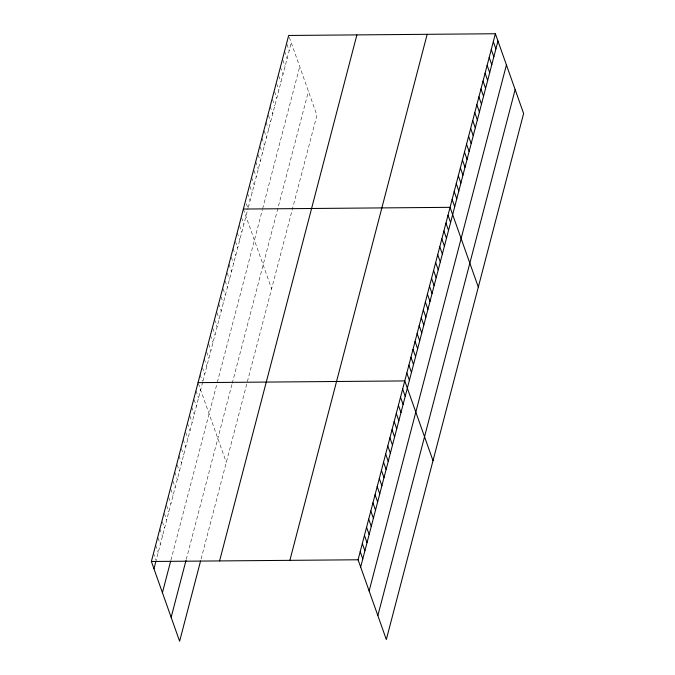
<?xml version="1.0" encoding="UTF-8"?>
<svg xmlns="http://www.w3.org/2000/svg" width="675" height="675" viewBox="0 0 675 675"><rect width="100%" height="100%" fill="white"/><g stroke="black" fill="none" stroke-linecap="round" stroke-linejoin="round"><path stroke-width="0.51" stroke-dasharray="3.38 2.53" d="M202.694 382.025L156.077 560.63L153.824 554.268M202.947 381.038L247.995 208.44M248.257 207.453L291.246 42.736M170.91 560.166L216.827 384.244M217.342 382.278L262.389 209.672M262.651 208.685L299.717 66.656M186.266 559.406L231.989 384.235M232.242 383.248L308.441 91.302M201.108 558.942L316.913 115.222L288.672 35.463M286.934 44.263L289.187 50.625M284.555 51.249L287.128 58.523M282.817 60.05L285.069 66.412M280.437 67.028L283.011 74.301M278.699 75.828L280.952 82.19M276.64 83.717L278.893 90.079M274.582 91.606L276.834 97.968M272.514 99.495L274.767 105.865M270.135 106.481L272.708 113.754M268.397 115.282L270.65 121.643M266.017 122.259L268.591 129.532M264.279 131.06L266.532 137.422M261.9 138.037L264.473 145.311M260.162 146.838L262.415 153.2M258.103 154.735L260.356 161.097M255.724 161.713L258.297 168.986M253.986 170.513L256.238 176.875M251.598 177.491L254.18 184.764M249.868 186.292L252.121 192.653M247.48 193.278L250.062 200.543M246.392 203.892L247.674 207.529M243.363 209.056L271.612 288.816M241.625 217.856L243.878 224.218M239.566 225.745L241.819 232.107M237.187 232.723L239.76 239.996M235.448 241.523L237.701 247.885M233.069 248.51L235.642 255.774M231.331 257.302L233.584 263.672M228.952 264.288L231.525 271.561M227.213 273.088L229.466 279.45M225.155 280.977L227.407 287.339M223.096 288.866L225.349 295.228M221.029 296.755L223.282 303.117M218.649 303.742L221.223 311.015M216.911 312.542L219.164 318.904M214.532 319.52L217.105 326.793M212.794 328.32L215.047 334.682M210.414 335.298L212.988 342.571M208.676 344.098L210.929 350.46M206.618 351.987L208.87 358.349M204.238 358.973L206.812 366.247M202.5 367.774L204.753 374.136M200.112 374.752L202.373 381.113M198.382 383.552L226.302 462.4M195.936 390.774L198.509 398.048M194.138 399.811L196.391 406.173M191.692 407.033L194.265 414.307M189.894 416.07L192.147 422.432M187.447 423.293L190.021 430.566M185.65 432.329L187.903 438.691M183.203 439.552L185.777 446.816M181.406 448.588L183.659 454.95M178.959 455.811L181.533 463.075M177.162 464.847L179.415 471.209M174.715 472.07L177.289 479.334M172.918 481.106L175.171 487.468M170.792 489.232L173.045 495.593M168.674 497.365L170.927 503.727M166.548 505.491L168.801 511.852M164.43 513.624L166.683 519.986M162.304 521.75L164.557 528.112M159.865 528.972L162.439 536.245M158.06 538.009L160.321 544.371M155.621 545.231L158.195 552.504"/><path stroke-width="1.01" d="M200.576 560.976L179.618 641.25L151.377 561.49L288.672 35.463L495.382 33.75L523.623 113.51L386.328 639.537L358.087 559.778L495.382 33.75M153.951 568.763L155.807 561.651M162.422 592.684L170.648 561.178M171.146 617.33L186.005 560.419M219.586 560.925L356.889 34.898M289.87 560.343L427.165 34.315M360.661 567.042L497.956 41.023M369.132 590.962L506.427 64.943M377.857 615.608L515.152 89.589M243.363 209.056L450.073 207.335L478.313 287.094M198.053 382.641L404.764 380.928L433.013 460.688M151.377 561.49L358.087 559.778M493.324 41.639L495.897 48.912M491.257 49.528L493.838 56.801M489.198 57.417L491.78 64.69M487.139 65.315L489.712 72.579M485.08 73.204L487.654 80.477M483.022 81.093L485.595 88.366M480.963 88.982L483.536 96.255M478.904 96.871L481.477 104.144M476.845 104.76L479.419 112.033M474.787 112.658L477.36 119.922M472.728 120.547L475.301 127.82M470.669 128.436L473.243 135.709M468.61 136.325L471.184 143.598M466.543 144.214L469.125 151.487M464.484 152.103L467.066 159.376M462.426 159.992L465.007 167.265M460.367 167.889L462.94 175.154M458.308 175.778L460.882 183.052M456.249 183.668L458.823 190.941M454.191 191.557L456.764 198.83M452.132 199.446L454.705 206.719M448.014 215.232L450.588 222.497M445.956 223.121L448.529 230.394M443.897 231.01L446.47 238.283M441.838 238.899L444.412 246.172M439.771 246.788L442.353 254.062M437.712 254.677L440.294 261.951M435.653 262.567L438.227 269.84M433.595 270.464L436.168 277.729M431.536 278.353L434.109 285.626M429.477 286.242L432.051 293.515M427.418 294.131L429.992 301.404M425.36 302.02L427.933 309.293M423.301 309.909L425.874 317.183M421.242 317.807L423.816 325.072M419.183 325.696L421.757 332.969M417.125 333.585L419.698 340.858M415.058 341.474L417.639 348.747M412.999 349.363L415.581 356.636M410.94 357.252L413.522 364.525M408.881 365.141L411.455 372.414M406.823 373.039L409.396 380.303M402.646 389.053L405.219 396.326M400.52 397.187L403.093 404.46M398.402 405.312L400.975 412.585M396.276 413.446L398.849 420.719M394.158 421.571L396.731 428.844M392.032 429.705L394.605 436.978M389.914 437.83L392.487 445.103M387.788 445.964L390.361 453.237M385.67 454.089L388.243 461.362M383.543 462.223L386.117 469.488M381.426 470.348L383.999 477.622M379.299 478.482L381.881 485.747M377.182 486.608L379.755 493.881M375.055 494.741L377.637 502.006M372.938 502.867L375.511 510.14M370.811 511L373.393 518.265M368.693 519.126L371.267 526.399M366.567 527.259L369.149 534.524M364.449 535.385L367.023 542.658M362.332 543.518L364.905 550.783M360.205 551.644L362.779 558.917"/></g></svg>
